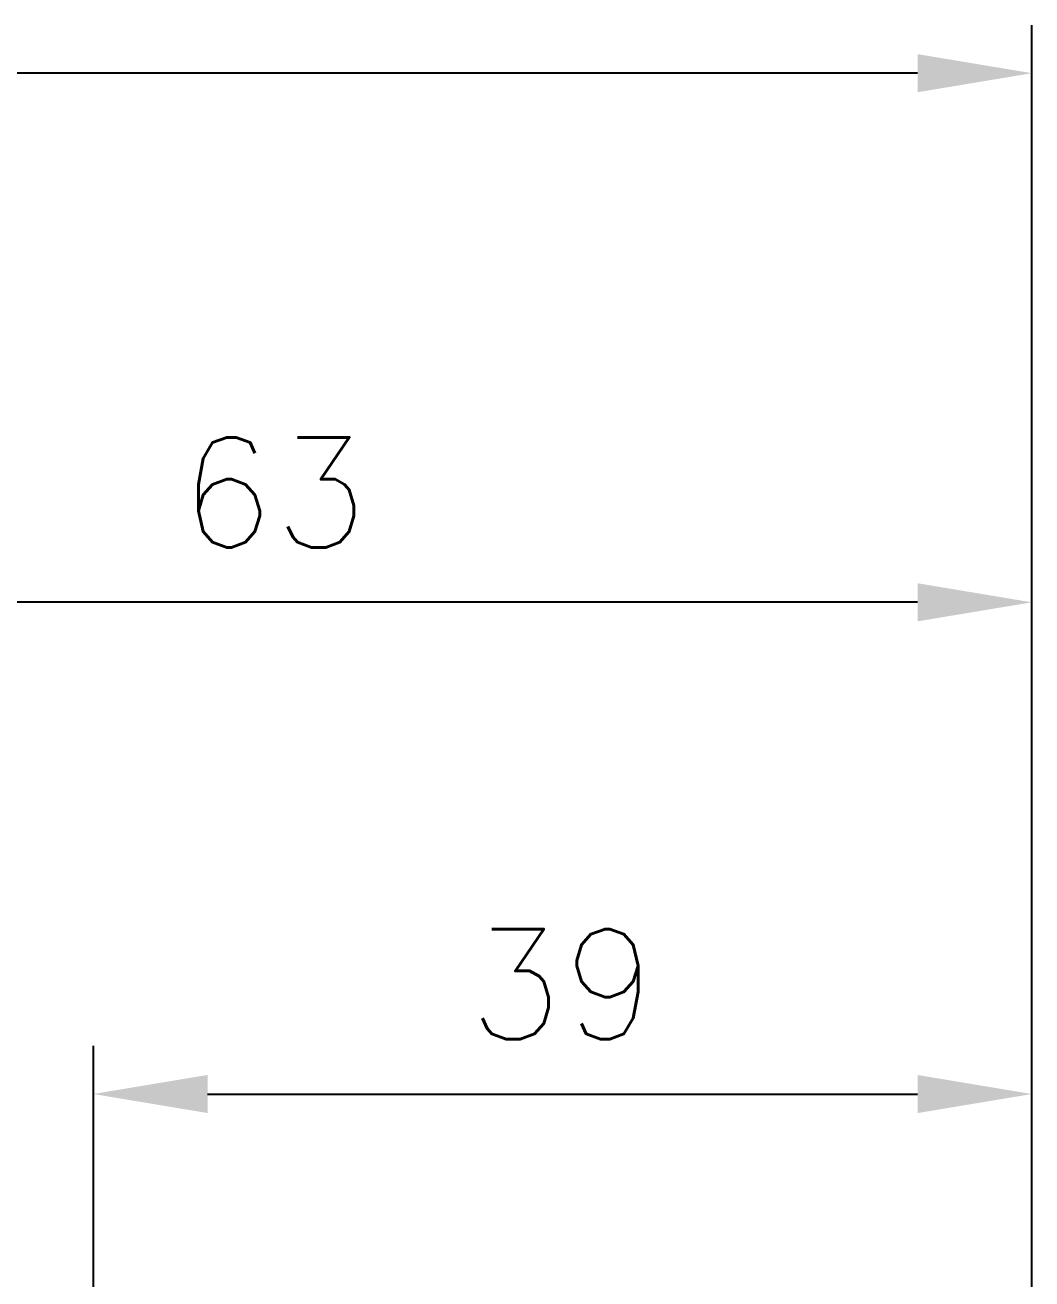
# Model space of a CAD drawing. Header units: millimetres. Extents: x -64 to 12559, y -1885 to 462.
# Drawn here: x 352.4 to 394.3, y 237.2 to 289.3 of the extents above; entities that cross this region are included whole.
import ezdxf

# ---------------------------------------------------------------- set-up
doc = ezdxf.new("R2010")
doc.units = ezdxf.units.MM
doc.header["$LTSCALE"] = 2
doc.layers.add('2', color=7, linetype='Continuous', lineweight=25)
doc.layers.add('SK2', color=7, linetype='Continuous', lineweight=25)
doc.styles.add('blockfont', font='simplex.shx')
doc.dimstyles.get("Standard").update_dxf_attribs({"dimtxt": 0.18, "dimasz": 0.18, "dimexe": 0.18, "dimexo": 0.0625, "dimgap": 0.09, "dimtad": 0, "dimtih": 1, "dimtoh": 1, "dimzin": 0, "dimdsep": 46, "dimtxsty": 'Standard', "dimcen": 0.09, "dimadec": 0, "dimazin": 0, "dimtfac": 1, "dimtofl": 0, "dimtmove": 2, "dimatfit": 3, "dimfxl": 1, "dimtolj": 1, "dimarcsym": 0})

# ---------------------------------------------------------------- blocks, each defined once
blk = doc.blocks.new('*D48')
at = {"layer": '2', "color": 7, "linetype": 'Continuous', "lineweight": -2, "transparency": 16777216}
for p, q in [((80.275, 36.61), (80.275, 106.547)), ((143.275, 36.61), (143.275, 106.547)), ((138.525, 104.547), (85.025, 104.547))]:
    blk.add_line(p, q, dxfattribs=at)
at = {"layer": '2', "color": 7, "linetype": 'Continuous', "transparency": 16777216}
for points in [[(85.025, 105.339), (85.025, 103.756), (80.275, 104.547)], [(138.525, 105.339), (138.525, 103.756), (143.275, 104.547)]]:
    blk.add_solid(points, dxfattribs=at)
at = {"layer": 'Defpoints', "color": 0, "linetype": 'Continuous', "transparency": 16777216}
for p in [(80.275, 104.547), (80.275, 36.61), (143.275, 36.61)]:
    blk.add_point(p, dxfattribs=at)
at = {"layer": '2', "color": 7, "linetype": 'Continuous', "lineweight": 13, "transparency": 16777216, "insert": (111.775, 109.117), "char_height": 4.57, "attachment_point": 5, "style": 'blockfont'}
blk.add_mtext('\\A1;\\C7;63', dxfattribs=at)
blk = doc.blocks.new('*D50')
at = {"layer": 'Defpoints', "color": 0, "linetype": 'Continuous', "transparency": 16777216}
for p in [(43.275, 126.54), (43.275, 36.61), (143.275, 36.61)]:
    blk.add_point(p, dxfattribs=at)
at = {"layer": 'SK2', "color": 7, "linetype": 'Continuous', "lineweight": -2, "transparency": 16777216}
for p, q in [((43.275, 36.61), (43.275, 128.54)), ((143.275, 36.61), (143.275, 128.54)), ((138.525, 126.54), (48.025, 126.54))]:
    blk.add_line(p, q, dxfattribs=at)
at = {"layer": 'SK2', "color": 7, "linetype": 'Continuous', "transparency": 16777216}
for points in [[(48.025, 127.332), (48.025, 125.748), (43.275, 126.54)], [(138.525, 127.332), (138.525, 125.748), (143.275, 126.54)]]:
    blk.add_solid(points, dxfattribs=at)
at = {"layer": 'SK2', "color": 7, "linetype": 'Continuous', "lineweight": 13, "transparency": 16777216, "insert": (96.084, 131.11), "char_height": 4.57, "attachment_point": 5, "style": 'blockfont'}
blk.add_mtext('\\A1;\\C7;100', dxfattribs=at)
blk = doc.blocks.new('*D53')
at = {"layer": '2', "color": 7, "linetype": 'Continuous', "lineweight": -2, "transparency": 16777216}
for p, q in [((104.275, 40.36), (104.275, 86.109)), ((143.275, 43.481), (143.275, 86.109)), ((109.025, 84.109), (138.525, 84.109))]:
    blk.add_line(p, q, dxfattribs=at)
at = {"layer": '2', "color": 7, "linetype": 'Continuous', "transparency": 16777216}
for points in [[(109.025, 84.901), (109.025, 83.318), (104.275, 84.109)], [(138.525, 84.901), (138.525, 83.318), (143.275, 84.109)]]:
    blk.add_solid(points, dxfattribs=at)
at = {"layer": 'Defpoints', "color": 0, "linetype": 'Continuous', "transparency": 16777216}
for p in [(143.275, 84.109), (143.275, 43.481), (104.275, 40.36)]:
    blk.add_point(p, dxfattribs=at)
at = {"layer": '2', "color": 7, "linetype": 'Continuous', "lineweight": 13, "transparency": 16777216, "insert": (123.775, 88.679), "char_height": 4.57, "attachment_point": 5, "style": 'blockfont'}
blk.add_mtext('\\A1;39', dxfattribs=at)
blk = doc.blocks.new('A$C1EDF66EC')
at = {"layer": '2', "color": 7, "linetype": 'Continuous', "lineweight": 13}
dim = blk.add_linear_dim(base=(80.2752, 104.5473), p1=(143.2752, 36.6101), p2=(80.2752, 36.6101), text='\\C7;<>', dimstyle='Standard', override={"dimtxt": 4.57, "dimasz": 4.75, "dimexe": 2, "dimexo": 0, "dimgap": 2.285, "dimtad": 1, "dimtih": 0, "dimdec": 3, "dimzin": 8, "dimtxsty": 'blockfont', "dimsah": 1, "dimclrd": 7, "dimclre": 7, "dimclrt": 7, "dimtm": -0.005, "dimtdec": 3, "dimtofl": 1, "dimtmove": 0}, dxfattribs=at)
dim.commit()
dim.dimension.update_dxf_attribs({"geometry": '*D48', "text_midpoint": (111.7752, 104.5473), "dimtype": 128})
dim = blk.add_linear_dim(base=(143.2752, 84.1092), p1=(104.2754, 40.3601), p2=(143.2752, 43.4806), dimstyle='Standard', override={"dimtxt": 4.57, "dimasz": 4.75, "dimexe": 2, "dimexo": 0, "dimgap": 2.285, "dimtad": 1, "dimtih": 0, "dimdec": 3, "dimzin": 8, "dimtxsty": 'blockfont', "dimsah": 1, "dimclrd": 7, "dimclre": 7, "dimclrt": 7, "dimtm": -0.005, "dimtdec": 3, "dimtofl": 1, "dimtmove": 0}, dxfattribs=at)
dim.commit()
dim.dimension.update_dxf_attribs({"geometry": '*D53', "text_midpoint": (123.7753, 88.6792)})
at = {"layer": 'SK2', "color": 7, "linetype": 'Continuous', "lineweight": 13}
dim = blk.add_linear_dim(base=(43.2752, 126.5401), p1=(143.2752, 36.6101), p2=(43.2752, 36.6101), text='\\C7;<>', dimstyle='Standard', override={"dimtxt": 4.57, "dimasz": 4.75, "dimexe": 2, "dimexo": 0, "dimgap": 2.285, "dimtad": 1, "dimtih": 0, "dimdec": 3, "dimzin": 8, "dimtxsty": 'blockfont', "dimsah": 1, "dimclrd": 7, "dimclre": 7, "dimclrt": 7, "dimtm": -0.005, "dimtdec": 3, "dimtofl": 1, "dimtmove": 0}, dxfattribs=at)
dim.commit()
dim.dimension.update_dxf_attribs({"geometry": '*D50', "text_midpoint": (96.0837, 126.5401), "dimtype": 128})

msp = doc.modelspace()

# ---------------------------------------------------------------- block references
msp.add_blockref('A$C1EDF66EC', (251.0103, 160.7825))

doc.saveas('drawing.dxf')
